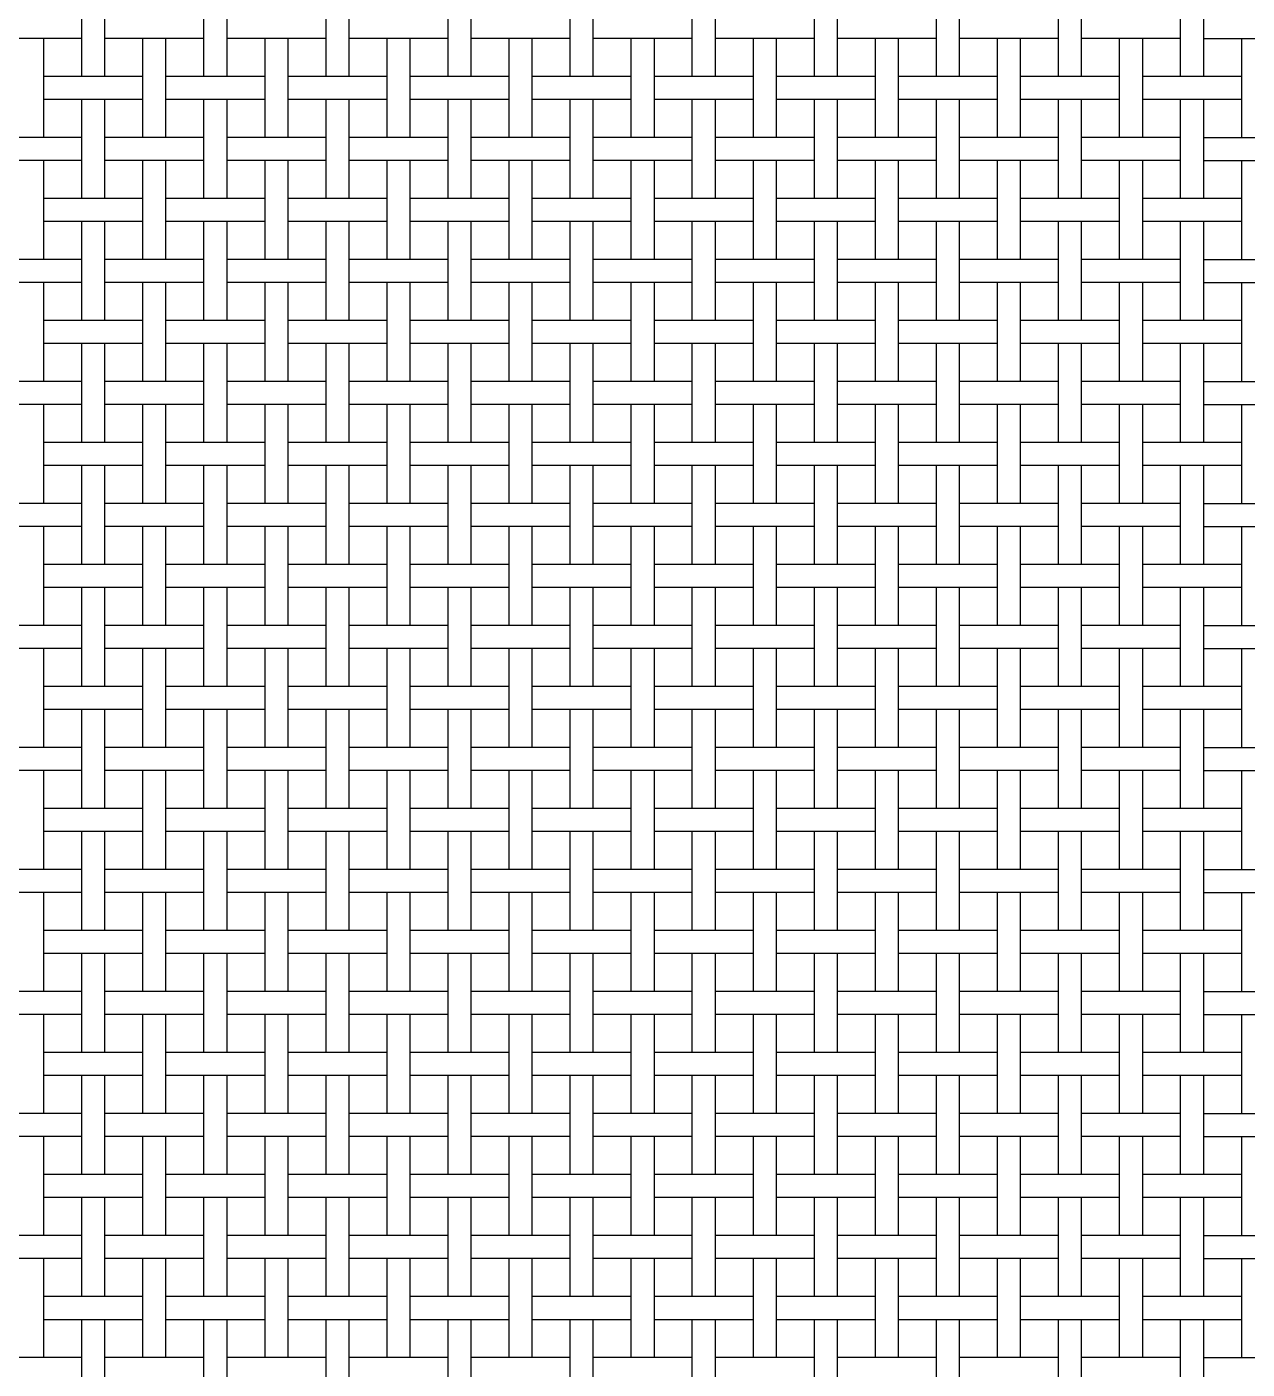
# Model space of a CAD drawing. Extents: x 0.5 to 85.8, y 0 to 73.
# Drawn here: x 27.55 to 33.89, y 37.45 to 44.44 of the extents above; entities that cross this region are included whole.
import ezdxf

# ---------------------------------------------------------------- set-up
doc = ezdxf.new("R2010")
doc.units = 0
doc.layers.get('0').update_dxf_attribs({"linetype": 'CONTINUOUS'})

msp = doc.modelspace()

# ---------------------------------------------------------------- linework, layer by layer
at = {"color": 7, "linetype": 'CONTINUOUS'}
for p, q in [((27.8322, 44.6953), (27.8322, 44.1803)), ((27.9522, 44.6953), (27.9522, 44.1803)), ((28.4672, 44.6953), (28.4672, 44.1803)), ((28.5872, 44.6953), (28.5872, 44.1803)), ((29.1022, 44.6953), (29.1022, 44.1803)), ((29.2222, 44.6953), (29.2222, 44.1803)), ((29.7372, 44.6953), (29.7372, 44.1803)), ((29.8572, 44.6953), (29.8572, 44.1803)), ((30.3722, 44.6953), (30.3722, 44.1803)), ((30.4922, 44.6953), (30.4922, 44.1803)), ((31.0072, 44.6953), (31.0072, 44.1803)), ((31.1272, 44.6953), (31.1272, 44.1803)), ((31.6422, 44.6953), (31.6422, 44.1803)), ((31.7622, 44.6953), (31.7622, 44.1803)), ((32.2772, 44.6953), (32.2772, 44.1803)), ((32.3972, 44.6953), (32.3972, 44.1803)), ((32.9122, 44.6953), (32.9122, 44.1803)), ((33.0322, 44.6953), (33.0322, 44.1803)), ((33.5472, 44.6953), (33.5472, 44.1803)), ((33.6672, 44.6953), (33.6672, 44.1803)), ((27.8322, 44.3778), (27.3172, 44.3778)), ((27.6347, 44.3778), (27.6347, 43.8628)), ((28.4672, 44.3778), (27.9522, 44.3778)), ((28.1497, 44.3778), (28.1497, 43.8628)), ((28.2697, 44.3778), (28.2697, 43.8628)), ((29.1022, 44.3778), (28.5872, 44.3778)), ((28.7847, 44.3778), (28.7847, 43.8628)), ((28.9047, 44.3778), (28.9047, 43.8628)), ((29.7372, 44.3778), (29.2222, 44.3778)), ((29.4197, 44.3778), (29.4197, 43.8628)), ((29.5397, 44.3778), (29.5397, 43.8628)), ((30.3722, 44.3778), (29.8572, 44.3778)), ((30.0547, 44.3778), (30.0547, 43.8628)), ((30.1747, 44.3778), (30.1747, 43.8628)), ((31.0072, 44.3778), (30.4922, 44.3778)), ((30.6897, 44.3778), (30.6897, 43.8628)), ((30.8097, 44.3778), (30.8097, 43.8628)), ((31.6422, 44.3778), (31.1272, 44.3778)), ((31.3247, 44.3778), (31.3247, 43.8628)), ((31.4447, 44.3778), (31.4447, 43.8628)), ((32.2772, 44.3778), (31.7622, 44.3778)), ((31.9597, 44.3778), (31.9597, 43.8628)), ((32.0797, 44.3778), (32.0797, 43.8628)), ((32.9122, 44.3778), (32.3972, 44.3778)), ((32.5947, 44.3778), (32.5947, 43.8628)), ((32.7147, 44.3778), (32.7147, 43.8628)), ((33.5472, 44.3778), (33.0322, 44.3778)), ((33.2297, 44.3778), (33.2297, 43.8628)), ((33.3497, 44.3778), (33.3497, 43.8628)), ((33.6672, 44.3778), (34.1822, 44.3778)), ((33.8647, 44.3778), (33.8647, 43.8628)), ((28.1497, 44.1803), (27.6347, 44.1803)), ((28.7847, 44.1803), (28.2697, 44.1803)), ((29.4197, 44.1803), (28.9047, 44.1803)), ((30.0547, 44.1803), (29.5397, 44.1803)), ((30.6897, 44.1803), (30.1747, 44.1803)), ((31.3247, 44.1803), (30.8097, 44.1803)), ((31.9597, 44.1803), (31.4447, 44.1803)), ((32.5947, 44.1803), (32.0797, 44.1803)), ((33.2297, 44.1803), (32.7147, 44.1803)), ((33.8647, 44.1803), (33.3497, 44.1803)), ((28.1497, 44.0603), (27.6347, 44.0603)), ((27.8322, 44.0603), (27.8322, 43.5453)), ((27.9522, 44.0603), (27.9522, 43.5453)), ((28.7847, 44.0603), (28.2697, 44.0603)), ((28.4672, 44.0603), (28.4672, 43.5453)), ((28.5872, 44.0603), (28.5872, 43.5453)), ((29.4197, 44.0603), (28.9047, 44.0603)), ((29.1022, 44.0603), (29.1022, 43.5453)), ((29.2222, 44.0603), (29.2222, 43.5453)), ((30.0547, 44.0603), (29.5397, 44.0603)), ((29.7372, 44.0603), (29.7372, 43.5453)), ((29.8572, 44.0603), (29.8572, 43.5453)), ((30.6897, 44.0603), (30.1747, 44.0603)), ((30.3722, 44.0603), (30.3722, 43.5453)), ((30.4922, 44.0603), (30.4922, 43.5453)), ((31.3247, 44.0603), (30.8097, 44.0603)), ((31.0072, 44.0603), (31.0072, 43.5453)), ((31.1272, 44.0603), (31.1272, 43.5453)), ((31.9597, 44.0603), (31.4447, 44.0603)), ((31.6422, 44.0603), (31.6422, 43.5453)), ((31.7622, 44.0603), (31.7622, 43.5453)), ((32.5947, 44.0603), (32.0797, 44.0603)), ((32.2772, 44.0603), (32.2772, 43.5453)), ((32.3972, 44.0603), (32.3972, 43.5453)), ((33.2297, 44.0603), (32.7147, 44.0603)), ((32.9122, 44.0603), (32.9122, 43.5453)), ((33.0322, 44.0603), (33.0322, 43.5453)), ((33.8647, 44.0603), (33.3497, 44.0603)), ((33.5472, 44.0603), (33.5472, 43.5453)), ((33.6672, 44.0603), (33.6672, 43.5453)), ((27.8322, 43.8628), (27.3172, 43.8628)), ((28.4672, 43.8628), (27.9522, 43.8628)), ((29.1022, 43.8628), (28.5872, 43.8628)), ((29.7372, 43.8628), (29.2222, 43.8628)), ((30.3722, 43.8628), (29.8572, 43.8628)), ((31.0072, 43.8628), (30.4922, 43.8628)), ((31.6422, 43.8628), (31.1272, 43.8628)), ((32.2772, 43.8628), (31.7622, 43.8628)), ((32.9122, 43.8628), (32.3972, 43.8628)), ((33.5472, 43.8628), (33.0322, 43.8628)), ((33.6672, 43.8628), (34.1822, 43.8628)), ((27.8322, 43.7428), (27.3172, 43.7428)), ((27.6347, 43.7428), (27.6347, 43.2278)), ((28.4672, 43.7428), (27.9522, 43.7428)), ((28.1497, 43.7428), (28.1497, 43.2278)), ((28.2697, 43.7428), (28.2697, 43.2278)), ((29.1022, 43.7428), (28.5872, 43.7428)), ((28.7847, 43.7428), (28.7847, 43.2278)), ((28.9047, 43.7428), (28.9047, 43.2278)), ((29.7372, 43.7428), (29.2222, 43.7428)), ((29.4197, 43.7428), (29.4197, 43.2278)), ((29.5397, 43.7428), (29.5397, 43.2278)), ((30.3722, 43.7428), (29.8572, 43.7428)), ((30.0547, 43.7428), (30.0547, 43.2278)), ((30.1747, 43.7428), (30.1747, 43.2278)), ((31.0072, 43.7428), (30.4922, 43.7428)), ((30.6897, 43.7428), (30.6897, 43.2278)), ((30.8097, 43.7428), (30.8097, 43.2278)), ((31.6422, 43.7428), (31.1272, 43.7428)), ((31.3247, 43.7428), (31.3247, 43.2278)), ((31.4447, 43.7428), (31.4447, 43.2278)), ((32.2772, 43.7428), (31.7622, 43.7428)), ((31.9597, 43.7428), (31.9597, 43.2278)), ((32.0797, 43.7428), (32.0797, 43.2278)), ((32.9122, 43.7428), (32.3972, 43.7428)), ((32.5947, 43.7428), (32.5947, 43.2278)), ((32.7147, 43.7428), (32.7147, 43.2278)), ((33.5472, 43.7428), (33.0322, 43.7428)), ((33.2297, 43.7428), (33.2297, 43.2278)), ((33.3497, 43.7428), (33.3497, 43.2278)), ((33.6672, 43.7428), (34.1822, 43.7428)), ((33.8647, 43.7428), (33.8647, 43.2278)), ((28.1497, 43.5453), (27.6347, 43.5453)), ((28.7847, 43.5453), (28.2697, 43.5453)), ((29.4197, 43.5453), (28.9047, 43.5453)), ((30.0547, 43.5453), (29.5397, 43.5453)), ((30.6897, 43.5453), (30.1747, 43.5453)), ((31.3247, 43.5453), (30.8097, 43.5453)), ((31.9597, 43.5453), (31.4447, 43.5453)), ((32.5947, 43.5453), (32.0797, 43.5453)), ((33.2297, 43.5453), (32.7147, 43.5453)), ((33.8647, 43.5453), (33.3497, 43.5453)), ((28.1497, 43.4253), (27.6347, 43.4253)), ((27.8322, 43.4253), (27.8322, 42.9103)), ((27.9522, 43.4253), (27.9522, 42.9103)), ((28.7847, 43.4253), (28.2697, 43.4253)), ((28.4672, 43.4253), (28.4672, 42.9103)), ((28.5872, 43.4253), (28.5872, 42.9103)), ((29.4197, 43.4253), (28.9047, 43.4253)), ((29.1022, 43.4253), (29.1022, 42.9103)), ((29.2222, 43.4253), (29.2222, 42.9103)), ((30.0547, 43.4253), (29.5397, 43.4253)), ((29.7372, 43.4253), (29.7372, 42.9103)), ((29.8572, 43.4253), (29.8572, 42.9103)), ((30.6897, 43.4253), (30.1747, 43.4253)), ((30.3722, 43.4253), (30.3722, 42.9103)), ((30.4922, 43.4253), (30.4922, 42.9103)), ((31.3247, 43.4253), (30.8097, 43.4253)), ((31.0072, 43.4253), (31.0072, 42.9103)), ((31.1272, 43.4253), (31.1272, 42.9103)), ((31.9597, 43.4253), (31.4447, 43.4253)), ((31.6422, 43.4253), (31.6422, 42.9103)), ((31.7622, 43.4253), (31.7622, 42.9103)), ((32.5947, 43.4253), (32.0797, 43.4253)), ((32.2772, 43.4253), (32.2772, 42.9103)), ((32.3972, 43.4253), (32.3972, 42.9103)), ((33.2297, 43.4253), (32.7147, 43.4253)), ((32.9122, 43.4253), (32.9122, 42.9103)), ((33.0322, 43.4253), (33.0322, 42.9103)), ((33.8647, 43.4253), (33.3497, 43.4253)), ((33.5472, 43.4253), (33.5472, 42.9103)), ((33.6672, 43.4253), (33.6672, 42.9103)), ((27.8322, 43.2278), (27.3172, 43.2278)), ((28.4672, 43.2278), (27.9522, 43.2278)), ((29.1022, 43.2278), (28.5872, 43.2278)), ((29.7372, 43.2278), (29.2222, 43.2278)), ((30.3722, 43.2278), (29.8572, 43.2278)), ((31.0072, 43.2278), (30.4922, 43.2278)), ((31.6422, 43.2278), (31.1272, 43.2278)), ((32.2772, 43.2278), (31.7622, 43.2278)), ((32.9122, 43.2278), (32.3972, 43.2278)), ((33.5472, 43.2278), (33.0322, 43.2278)), ((33.6672, 43.2278), (34.1822, 43.2278)), ((27.8322, 43.1078), (27.3172, 43.1078)), ((27.6347, 43.1078), (27.6347, 42.5928)), ((28.4672, 43.1078), (27.9522, 43.1078)), ((28.1497, 43.1078), (28.1497, 42.5928)), ((28.2697, 43.1078), (28.2697, 42.5928)), ((29.1022, 43.1078), (28.5872, 43.1078)), ((28.7847, 43.1078), (28.7847, 42.5928)), ((28.9047, 43.1078), (28.9047, 42.5928)), ((29.7372, 43.1078), (29.2222, 43.1078)), ((29.4197, 43.1078), (29.4197, 42.5928)), ((29.5397, 43.1078), (29.5397, 42.5928)), ((30.3722, 43.1078), (29.8572, 43.1078)), ((30.0547, 43.1078), (30.0547, 42.5928)), ((30.1747, 43.1078), (30.1747, 42.5928)), ((31.0072, 43.1078), (30.4922, 43.1078)), ((30.6897, 43.1078), (30.6897, 42.5928)), ((30.8097, 43.1078), (30.8097, 42.5928)), ((31.6422, 43.1078), (31.1272, 43.1078)), ((31.3247, 43.1078), (31.3247, 42.5928)), ((31.4447, 43.1078), (31.4447, 42.5928)), ((32.2772, 43.1078), (31.7622, 43.1078)), ((31.9597, 43.1078), (31.9597, 42.5928)), ((32.0797, 43.1078), (32.0797, 42.5928)), ((32.9122, 43.1078), (32.3972, 43.1078)), ((32.5947, 43.1078), (32.5947, 42.5928)), ((32.7147, 43.1078), (32.7147, 42.5928)), ((33.5472, 43.1078), (33.0322, 43.1078)), ((33.2297, 43.1078), (33.2297, 42.5928)), ((33.3497, 43.1078), (33.3497, 42.5928)), ((33.6672, 43.1078), (34.1822, 43.1078)), ((33.8647, 43.1078), (33.8647, 42.5928)), ((28.1497, 42.9103), (27.6347, 42.9103)), ((28.7847, 42.9103), (28.2697, 42.9103)), ((29.4197, 42.9103), (28.9047, 42.9103)), ((30.0547, 42.9103), (29.5397, 42.9103)), ((30.6897, 42.9103), (30.1747, 42.9103)), ((31.3247, 42.9103), (30.8097, 42.9103)), ((31.9597, 42.9103), (31.4447, 42.9103)), ((32.5947, 42.9103), (32.0797, 42.9103)), ((33.2297, 42.9103), (32.7147, 42.9103)), ((33.8647, 42.9103), (33.3497, 42.9103)), ((28.1497, 42.7903), (27.6347, 42.7903)), ((27.8322, 42.7903), (27.8322, 42.2753)), ((27.9522, 42.7903), (27.9522, 42.2753)), ((28.7847, 42.7903), (28.2697, 42.7903)), ((28.4672, 42.7903), (28.4672, 42.2753)), ((28.5872, 42.7903), (28.5872, 42.2753)), ((29.4197, 42.7903), (28.9047, 42.7903)), ((29.1022, 42.7903), (29.1022, 42.2753)), ((29.2222, 42.7903), (29.2222, 42.2753)), ((30.0547, 42.7903), (29.5397, 42.7903)), ((29.7372, 42.7903), (29.7372, 42.2753)), ((29.8572, 42.7903), (29.8572, 42.2753)), ((30.6897, 42.7903), (30.1747, 42.7903)), ((30.3722, 42.7903), (30.3722, 42.2753)), ((30.4922, 42.7903), (30.4922, 42.2753)), ((31.3247, 42.7903), (30.8097, 42.7903)), ((31.0072, 42.7903), (31.0072, 42.2753)), ((31.1272, 42.7903), (31.1272, 42.2753)), ((31.9597, 42.7903), (31.4447, 42.7903)), ((31.6422, 42.7903), (31.6422, 42.2753)), ((31.7622, 42.7903), (31.7622, 42.2753)), ((32.5947, 42.7903), (32.0797, 42.7903)), ((32.2772, 42.7903), (32.2772, 42.2753)), ((32.3972, 42.7903), (32.3972, 42.2753)), ((33.2297, 42.7903), (32.7147, 42.7903)), ((32.9122, 42.7903), (32.9122, 42.2753)), ((33.0322, 42.7903), (33.0322, 42.2753)), ((33.8647, 42.7903), (33.3497, 42.7903)), ((33.5472, 42.7903), (33.5472, 42.2753)), ((33.6672, 42.7903), (33.6672, 42.2753)), ((27.8322, 42.5928), (27.3172, 42.5928)), ((28.4672, 42.5928), (27.9522, 42.5928)), ((29.1022, 42.5928), (28.5872, 42.5928)), ((29.7372, 42.5928), (29.2222, 42.5928)), ((30.3722, 42.5928), (29.8572, 42.5928)), ((31.0072, 42.5928), (30.4922, 42.5928)), ((31.6422, 42.5928), (31.1272, 42.5928)), ((32.2772, 42.5928), (31.7622, 42.5928)), ((32.9122, 42.5928), (32.3972, 42.5928)), ((33.5472, 42.5928), (33.0322, 42.5928)), ((33.6672, 42.5928), (34.1822, 42.5928)), ((27.8322, 42.4728), (27.3172, 42.4728)), ((27.6347, 42.4728), (27.6347, 41.9578)), ((28.4672, 42.4728), (27.9522, 42.4728)), ((28.1497, 42.4728), (28.1497, 41.9578)), ((28.2697, 42.4728), (28.2697, 41.9578)), ((29.1022, 42.4728), (28.5872, 42.4728)), ((28.7847, 42.4728), (28.7847, 41.9578)), ((28.9047, 42.4728), (28.9047, 41.9578)), ((29.7372, 42.4728), (29.2222, 42.4728)), ((29.4197, 42.4728), (29.4197, 41.9578)), ((29.5397, 42.4728), (29.5397, 41.9578)), ((30.3722, 42.4728), (29.8572, 42.4728)), ((30.0547, 42.4728), (30.0547, 41.9578)), ((30.1747, 42.4728), (30.1747, 41.9578)), ((31.0072, 42.4728), (30.4922, 42.4728)), ((30.6897, 42.4728), (30.6897, 41.9578)), ((30.8097, 42.4728), (30.8097, 41.9578)), ((31.6422, 42.4728), (31.1272, 42.4728)), ((31.3247, 42.4728), (31.3247, 41.9578)), ((31.4447, 42.4728), (31.4447, 41.9578)), ((32.2772, 42.4728), (31.7622, 42.4728)), ((31.9597, 42.4728), (31.9597, 41.9578)), ((32.0797, 42.4728), (32.0797, 41.9578)), ((32.9122, 42.4728), (32.3972, 42.4728)), ((32.5947, 42.4728), (32.5947, 41.9578)), ((32.7147, 42.4728), (32.7147, 41.9578)), ((33.5472, 42.4728), (33.0322, 42.4728)), ((33.2297, 42.4728), (33.2297, 41.9578)), ((33.3497, 42.4728), (33.3497, 41.9578)), ((33.6672, 42.4728), (34.1822, 42.4728)), ((33.8647, 42.4728), (33.8647, 41.9578)), ((28.1497, 42.2753), (27.6347, 42.2753)), ((28.7847, 42.2753), (28.2697, 42.2753)), ((29.4197, 42.2753), (28.9047, 42.2753)), ((30.0547, 42.2753), (29.5397, 42.2753)), ((30.6897, 42.2753), (30.1747, 42.2753)), ((31.3247, 42.2753), (30.8097, 42.2753)), ((31.9597, 42.2753), (31.4447, 42.2753)), ((32.5947, 42.2753), (32.0797, 42.2753)), ((33.2297, 42.2753), (32.7147, 42.2753)), ((33.8647, 42.2753), (33.3497, 42.2753)), ((28.1497, 42.1553), (27.6347, 42.1553)), ((27.8322, 42.1553), (27.8322, 41.6403)), ((27.9522, 42.1553), (27.9522, 41.6403)), ((28.7847, 42.1553), (28.2697, 42.1553)), ((28.4672, 42.1553), (28.4672, 41.6403)), ((28.5872, 42.1553), (28.5872, 41.6403)), ((29.4197, 42.1553), (28.9047, 42.1553)), ((29.1022, 42.1553), (29.1022, 41.6403)), ((29.2222, 42.1553), (29.2222, 41.6403)), ((30.0547, 42.1553), (29.5397, 42.1553)), ((29.7372, 42.1553), (29.7372, 41.6403)), ((29.8572, 42.1553), (29.8572, 41.6403)), ((30.6897, 42.1553), (30.1747, 42.1553)), ((30.3722, 42.1553), (30.3722, 41.6403)), ((30.4922, 42.1553), (30.4922, 41.6403)), ((31.3247, 42.1553), (30.8097, 42.1553)), ((31.0072, 42.1553), (31.0072, 41.6403)), ((31.1272, 42.1553), (31.1272, 41.6403)), ((31.9597, 42.1553), (31.4447, 42.1553)), ((31.6422, 42.1553), (31.6422, 41.6403)), ((31.7622, 42.1553), (31.7622, 41.6403)), ((32.5947, 42.1553), (32.0797, 42.1553)), ((32.2772, 42.1553), (32.2772, 41.6403)), ((32.3972, 42.1553), (32.3972, 41.6403)), ((33.2297, 42.1553), (32.7147, 42.1553)), ((32.9122, 42.1553), (32.9122, 41.6403)), ((33.0322, 42.1553), (33.0322, 41.6403)), ((33.8647, 42.1553), (33.3497, 42.1553)), ((33.5472, 42.1553), (33.5472, 41.6403)), ((33.6672, 42.1553), (33.6672, 41.6403)), ((27.8322, 41.9578), (27.3172, 41.9578)), ((28.4672, 41.9578), (27.9522, 41.9578)), ((29.1022, 41.9578), (28.5872, 41.9578)), ((29.7372, 41.9578), (29.2222, 41.9578)), ((30.3722, 41.9578), (29.8572, 41.9578)), ((31.0072, 41.9578), (30.4922, 41.9578)), ((31.6422, 41.9578), (31.1272, 41.9578)), ((32.2772, 41.9578), (31.7622, 41.9578)), ((32.9122, 41.9578), (32.3972, 41.9578)), ((33.5472, 41.9578), (33.0322, 41.9578)), ((33.6672, 41.9578), (34.1822, 41.9578)), ((27.8322, 41.8378), (27.3172, 41.8378)), ((27.6347, 41.8378), (27.6347, 41.3228)), ((28.4672, 41.8378), (27.9522, 41.8378)), ((28.1497, 41.8378), (28.1497, 41.3228)), ((28.2697, 41.8378), (28.2697, 41.3228)), ((29.1022, 41.8378), (28.5872, 41.8378)), ((28.7847, 41.8378), (28.7847, 41.3228)), ((28.9047, 41.8378), (28.9047, 41.3228)), ((29.7372, 41.8378), (29.2222, 41.8378)), ((29.4197, 41.8378), (29.4197, 41.3228)), ((29.5397, 41.8378), (29.5397, 41.3228)), ((30.3722, 41.8378), (29.8572, 41.8378)), ((30.0547, 41.8378), (30.0547, 41.3228)), ((30.1747, 41.8378), (30.1747, 41.3228)), ((31.0072, 41.8378), (30.4922, 41.8378)), ((30.6897, 41.8378), (30.6897, 41.3228)), ((30.8097, 41.8378), (30.8097, 41.3228)), ((31.6422, 41.8378), (31.1272, 41.8378)), ((31.3247, 41.8378), (31.3247, 41.3228)), ((31.4447, 41.8378), (31.4447, 41.3228)), ((32.2772, 41.8378), (31.7622, 41.8378)), ((31.9597, 41.8378), (31.9597, 41.3228)), ((32.0797, 41.8378), (32.0797, 41.3228)), ((32.9122, 41.8378), (32.3972, 41.8378)), ((32.5947, 41.8378), (32.5947, 41.3228)), ((32.7147, 41.8378), (32.7147, 41.3228)), ((33.5472, 41.8378), (33.0322, 41.8378)), ((33.2297, 41.8378), (33.2297, 41.3228)), ((33.3497, 41.8378), (33.3497, 41.3228)), ((33.6672, 41.8378), (34.1822, 41.8378)), ((33.8647, 41.8378), (33.8647, 41.3228)), ((28.1497, 41.6403), (27.6347, 41.6403)), ((28.7847, 41.6403), (28.2697, 41.6403)), ((29.4197, 41.6403), (28.9047, 41.6403)), ((30.0547, 41.6403), (29.5397, 41.6403)), ((30.6897, 41.6403), (30.1747, 41.6403)), ((31.3247, 41.6403), (30.8097, 41.6403)), ((31.9597, 41.6403), (31.4447, 41.6403)), ((32.5947, 41.6403), (32.0797, 41.6403)), ((33.2297, 41.6403), (32.7147, 41.6403)), ((33.8647, 41.6403), (33.3497, 41.6403)), ((28.1497, 41.5203), (27.6347, 41.5203)), ((27.8322, 41.5203), (27.8322, 41.0053)), ((27.9522, 41.5203), (27.9522, 41.0053)), ((28.7847, 41.5203), (28.2697, 41.5203)), ((28.4672, 41.5203), (28.4672, 41.0053)), ((28.5872, 41.5203), (28.5872, 41.0053)), ((29.4197, 41.5203), (28.9047, 41.5203)), ((29.1022, 41.5203), (29.1022, 41.0053)), ((29.2222, 41.5203), (29.2222, 41.0053)), ((30.0547, 41.5203), (29.5397, 41.5203)), ((29.7372, 41.5203), (29.7372, 41.0053)), ((29.8572, 41.5203), (29.8572, 41.0053)), ((30.6897, 41.5203), (30.1747, 41.5203)), ((30.3722, 41.5203), (30.3722, 41.0053)), ((30.4922, 41.5203), (30.4922, 41.0053)), ((31.3247, 41.5203), (30.8097, 41.5203)), ((31.0072, 41.5203), (31.0072, 41.0053)), ((31.1272, 41.5203), (31.1272, 41.0053)), ((31.9597, 41.5203), (31.4447, 41.5203)), ((31.6422, 41.5203), (31.6422, 41.0053)), ((31.7622, 41.5203), (31.7622, 41.0053)), ((32.5947, 41.5203), (32.0797, 41.5203)), ((32.2772, 41.5203), (32.2772, 41.0053)), ((32.3972, 41.5203), (32.3972, 41.0053)), ((33.2297, 41.5203), (32.7147, 41.5203)), ((32.9122, 41.5203), (32.9122, 41.0053)), ((33.0322, 41.5203), (33.0322, 41.0053)), ((33.8647, 41.5203), (33.3497, 41.5203)), ((33.5472, 41.5203), (33.5472, 41.0053)), ((33.6672, 41.5203), (33.6672, 41.0053)), ((27.8322, 41.3228), (27.3172, 41.3228)), ((28.4672, 41.3228), (27.9522, 41.3228)), ((29.1022, 41.3228), (28.5872, 41.3228)), ((29.7372, 41.3228), (29.2222, 41.3228)), ((30.3722, 41.3228), (29.8572, 41.3228)), ((31.0072, 41.3228), (30.4922, 41.3228)), ((31.6422, 41.3228), (31.1272, 41.3228)), ((32.2772, 41.3228), (31.7622, 41.3228)), ((32.9122, 41.3228), (32.3972, 41.3228)), ((33.5472, 41.3228), (33.0322, 41.3228)), ((33.6672, 41.3228), (34.1822, 41.3228)), ((27.8322, 41.2028), (27.3172, 41.2028)), ((27.6347, 41.2028), (27.6347, 40.6878)), ((28.4672, 41.2028), (27.9522, 41.2028)), ((28.1497, 41.2028), (28.1497, 40.6878)), ((28.2697, 41.2028), (28.2697, 40.6878)), ((29.1022, 41.2028), (28.5872, 41.2028)), ((28.7847, 41.2028), (28.7847, 40.6878)), ((28.9047, 41.2028), (28.9047, 40.6878)), ((29.7372, 41.2028), (29.2222, 41.2028)), ((29.4197, 41.2028), (29.4197, 40.6878)), ((29.5397, 41.2028), (29.5397, 40.6878)), ((30.3722, 41.2028), (29.8572, 41.2028)), ((30.0547, 41.2028), (30.0547, 40.6878)), ((30.1747, 41.2028), (30.1747, 40.6878)), ((31.0072, 41.2028), (30.4922, 41.2028)), ((30.6897, 41.2028), (30.6897, 40.6878)), ((30.8097, 41.2028), (30.8097, 40.6878)), ((31.6422, 41.2028), (31.1272, 41.2028)), ((31.3247, 41.2028), (31.3247, 40.6878)), ((31.4447, 41.2028), (31.4447, 40.6878)), ((32.2772, 41.2028), (31.7622, 41.2028)), ((31.9597, 41.2028), (31.9597, 40.6878)), ((32.0797, 41.2028), (32.0797, 40.6878)), ((32.9122, 41.2028), (32.3972, 41.2028)), ((32.5947, 41.2028), (32.5947, 40.6878)), ((32.7147, 41.2028), (32.7147, 40.6878)), ((33.5472, 41.2028), (33.0322, 41.2028)), ((33.2297, 41.2028), (33.2297, 40.6878)), ((33.3497, 41.2028), (33.3497, 40.6878)), ((33.6672, 41.2028), (34.1822, 41.2028)), ((33.8647, 41.2028), (33.8647, 40.6878)), ((28.1497, 41.0053), (27.6347, 41.0053)), ((28.7847, 41.0053), (28.2697, 41.0053)), ((29.4197, 41.0053), (28.9047, 41.0053)), ((30.0547, 41.0053), (29.5397, 41.0053)), ((30.6897, 41.0053), (30.1747, 41.0053)), ((31.3247, 41.0053), (30.8097, 41.0053)), ((31.9597, 41.0053), (31.4447, 41.0053)), ((32.5947, 41.0053), (32.0797, 41.0053)), ((33.2297, 41.0053), (32.7147, 41.0053)), ((33.8647, 41.0053), (33.3497, 41.0053)), ((28.1497, 40.8853), (27.6347, 40.8853)), ((27.8322, 40.8853), (27.8322, 40.3703)), ((27.9522, 40.8853), (27.9522, 40.3703)), ((28.7847, 40.8853), (28.2697, 40.8853)), ((28.4672, 40.8853), (28.4672, 40.3703)), ((28.5872, 40.8853), (28.5872, 40.3703)), ((29.4197, 40.8853), (28.9047, 40.8853)), ((29.1022, 40.8853), (29.1022, 40.3703)), ((29.2222, 40.8853), (29.2222, 40.3703)), ((30.0547, 40.8853), (29.5397, 40.8853)), ((29.7372, 40.8853), (29.7372, 40.3703)), ((29.8572, 40.8853), (29.8572, 40.3703)), ((30.6897, 40.8853), (30.1747, 40.8853)), ((30.3722, 40.8853), (30.3722, 40.3703)), ((30.4922, 40.8853), (30.4922, 40.3703)), ((31.3247, 40.8853), (30.8097, 40.8853)), ((31.0072, 40.8853), (31.0072, 40.3703)), ((31.1272, 40.8853), (31.1272, 40.3703)), ((31.9597, 40.8853), (31.4447, 40.8853)), ((31.6422, 40.8853), (31.6422, 40.3703)), ((31.7622, 40.8853), (31.7622, 40.3703)), ((32.5947, 40.8853), (32.0797, 40.8853)), ((32.2772, 40.8853), (32.2772, 40.3703)), ((32.3972, 40.8853), (32.3972, 40.3703)), ((33.2297, 40.8853), (32.7147, 40.8853)), ((32.9122, 40.8853), (32.9122, 40.3703)), ((33.0322, 40.8853), (33.0322, 40.3703)), ((33.8647, 40.8853), (33.3497, 40.8853)), ((33.5472, 40.8853), (33.5472, 40.3703)), ((33.6672, 40.8853), (33.6672, 40.3703)), ((27.8322, 40.6878), (27.3172, 40.6878)), ((28.4672, 40.6878), (27.9522, 40.6878)), ((29.1022, 40.6878), (28.5872, 40.6878)), ((29.7372, 40.6878), (29.2222, 40.6878)), ((30.3722, 40.6878), (29.8572, 40.6878)), ((31.0072, 40.6878), (30.4922, 40.6878)), ((31.6422, 40.6878), (31.1272, 40.6878)), ((32.2772, 40.6878), (31.7622, 40.6878)), ((32.9122, 40.6878), (32.3972, 40.6878)), ((33.5472, 40.6878), (33.0322, 40.6878)), ((33.6672, 40.6878), (34.1822, 40.6878)), ((27.8322, 40.5678), (27.3172, 40.5678)), ((27.6347, 40.5678), (27.6347, 40.0528)), ((28.4672, 40.5678), (27.9522, 40.5678)), ((28.1497, 40.5678), (28.1497, 40.0528)), ((28.2697, 40.5678), (28.2697, 40.0528)), ((29.1022, 40.5678), (28.5872, 40.5678)), ((28.7847, 40.5678), (28.7847, 40.0528)), ((28.9047, 40.5678), (28.9047, 40.0528)), ((29.7372, 40.5678), (29.2222, 40.5678)), ((29.4197, 40.5678), (29.4197, 40.0528)), ((29.5397, 40.5678), (29.5397, 40.0528)), ((30.3722, 40.5678), (29.8572, 40.5678)), ((30.0547, 40.5678), (30.0547, 40.0528)), ((30.1747, 40.5678), (30.1747, 40.0528)), ((31.0072, 40.5678), (30.4922, 40.5678)), ((30.6897, 40.5678), (30.6897, 40.0528)), ((30.8097, 40.5678), (30.8097, 40.0528)), ((31.6422, 40.5678), (31.1272, 40.5678)), ((31.3247, 40.5678), (31.3247, 40.0528)), ((31.4447, 40.5678), (31.4447, 40.0528)), ((32.2772, 40.5678), (31.7622, 40.5678)), ((31.9597, 40.5678), (31.9597, 40.0528)), ((32.0797, 40.5678), (32.0797, 40.0528)), ((32.9122, 40.5678), (32.3972, 40.5678)), ((32.5947, 40.5678), (32.5947, 40.0528)), ((32.7147, 40.5678), (32.7147, 40.0528)), ((33.5472, 40.5678), (33.0322, 40.5678)), ((33.2297, 40.5678), (33.2297, 40.0528)), ((33.3497, 40.5678), (33.3497, 40.0528)), ((33.6672, 40.5678), (34.1822, 40.5678)), ((33.8647, 40.5678), (33.8647, 40.0528)), ((28.1497, 40.3703), (27.6347, 40.3703)), ((28.7847, 40.3703), (28.2697, 40.3703)), ((29.4197, 40.3703), (28.9047, 40.3703)), ((30.0547, 40.3703), (29.5397, 40.3703)), ((30.6897, 40.3703), (30.1747, 40.3703)), ((31.3247, 40.3703), (30.8097, 40.3703)), ((31.9597, 40.3703), (31.4447, 40.3703)), ((32.5947, 40.3703), (32.0797, 40.3703)), ((33.2297, 40.3703), (32.7147, 40.3703)), ((33.8647, 40.3703), (33.3497, 40.3703)), ((28.1497, 40.2503), (27.6347, 40.2503)), ((27.8322, 40.2503), (27.8322, 39.7353)), ((27.9522, 40.2503), (27.9522, 39.7353)), ((28.7847, 40.2503), (28.2697, 40.2503)), ((28.4672, 40.2503), (28.4672, 39.7353)), ((28.5872, 40.2503), (28.5872, 39.7353)), ((29.4197, 40.2503), (28.9047, 40.2503)), ((29.1022, 40.2503), (29.1022, 39.7353)), ((29.2222, 40.2503), (29.2222, 39.7353)), ((30.0547, 40.2503), (29.5397, 40.2503)), ((29.7372, 40.2503), (29.7372, 39.7353)), ((29.8572, 40.2503), (29.8572, 39.7353)), ((30.6897, 40.2503), (30.1747, 40.2503)), ((30.3722, 40.2503), (30.3722, 39.7353)), ((30.4922, 40.2503), (30.4922, 39.7353)), ((31.3247, 40.2503), (30.8097, 40.2503)), ((31.0072, 40.2503), (31.0072, 39.7353)), ((31.1272, 40.2503), (31.1272, 39.7353)), ((31.9597, 40.2503), (31.4447, 40.2503)), ((31.6422, 40.2503), (31.6422, 39.7353)), ((31.7622, 40.2503), (31.7622, 39.7353)), ((32.5947, 40.2503), (32.0797, 40.2503)), ((32.2772, 40.2503), (32.2772, 39.7353)), ((32.3972, 40.2503), (32.3972, 39.7353)), ((33.2297, 40.2503), (32.7147, 40.2503)), ((32.9122, 40.2503), (32.9122, 39.7353)), ((33.0322, 40.2503), (33.0322, 39.7353)), ((33.8647, 40.2503), (33.3497, 40.2503)), ((33.5472, 40.2503), (33.5472, 39.7353)), ((33.6672, 40.2503), (33.6672, 39.7353)), ((27.8322, 40.0528), (27.3172, 40.0528)), ((28.4672, 40.0528), (27.9522, 40.0528)), ((29.1022, 40.0528), (28.5872, 40.0528)), ((29.7372, 40.0528), (29.2222, 40.0528)), ((30.3722, 40.0528), (29.8572, 40.0528)), ((31.0072, 40.0528), (30.4922, 40.0528)), ((31.6422, 40.0528), (31.1272, 40.0528)), ((32.2772, 40.0528), (31.7622, 40.0528)), ((32.9122, 40.0528), (32.3972, 40.0528)), ((33.5472, 40.0528), (33.0322, 40.0528)), ((33.6672, 40.0528), (34.1822, 40.0528)), ((27.8322, 39.9328), (27.3172, 39.9328)), ((27.6347, 39.9328), (27.6347, 39.4178)), ((28.4672, 39.9328), (27.9522, 39.9328)), ((28.1497, 39.9328), (28.1497, 39.4178)), ((28.2697, 39.9328), (28.2697, 39.4178)), ((29.1022, 39.9328), (28.5872, 39.9328)), ((28.7847, 39.9328), (28.7847, 39.4178)), ((28.9047, 39.9328), (28.9047, 39.4178)), ((29.7372, 39.9328), (29.2222, 39.9328)), ((29.4197, 39.9328), (29.4197, 39.4178)), ((29.5397, 39.9328), (29.5397, 39.4178)), ((30.3722, 39.9328), (29.8572, 39.9328)), ((30.0547, 39.9328), (30.0547, 39.4178)), ((30.1747, 39.9328), (30.1747, 39.4178)), ((31.0072, 39.9328), (30.4922, 39.9328)), ((30.6897, 39.9328), (30.6897, 39.4178)), ((30.8097, 39.9328), (30.8097, 39.4178)), ((31.6422, 39.9328), (31.1272, 39.9328)), ((31.3247, 39.9328), (31.3247, 39.4178)), ((31.4447, 39.9328), (31.4447, 39.4178)), ((32.2772, 39.9328), (31.7622, 39.9328)), ((31.9597, 39.9328), (31.9597, 39.4178)), ((32.0797, 39.9328), (32.0797, 39.4178)), ((32.9122, 39.9328), (32.3972, 39.9328)), ((32.5947, 39.9328), (32.5947, 39.4178)), ((32.7147, 39.9328), (32.7147, 39.4178)), ((33.5472, 39.9328), (33.0322, 39.9328)), ((33.2297, 39.9328), (33.2297, 39.4178)), ((33.3497, 39.9328), (33.3497, 39.4178)), ((33.6672, 39.9328), (34.1822, 39.9328)), ((33.8647, 39.9328), (33.8647, 39.4178)), ((28.1497, 39.7353), (27.6347, 39.7353)), ((28.7847, 39.7353), (28.2697, 39.7353)), ((29.4197, 39.7353), (28.9047, 39.7353)), ((30.0547, 39.7353), (29.5397, 39.7353)), ((30.6897, 39.7353), (30.1747, 39.7353)), ((31.3247, 39.7353), (30.8097, 39.7353)), ((31.9597, 39.7353), (31.4447, 39.7353)), ((32.5947, 39.7353), (32.0797, 39.7353)), ((33.2297, 39.7353), (32.7147, 39.7353)), ((33.8647, 39.7353), (33.3497, 39.7353)), ((28.1497, 39.6153), (27.6347, 39.6153)), ((27.8322, 39.6153), (27.8322, 39.1003)), ((27.9522, 39.6153), (27.9522, 39.1003)), ((28.7847, 39.6153), (28.2697, 39.6153)), ((28.4672, 39.6153), (28.4672, 39.1003)), ((28.5872, 39.6153), (28.5872, 39.1003)), ((29.4197, 39.6153), (28.9047, 39.6153)), ((29.1022, 39.6153), (29.1022, 39.1003)), ((29.2222, 39.6153), (29.2222, 39.1003)), ((30.0547, 39.6153), (29.5397, 39.6153)), ((29.7372, 39.6153), (29.7372, 39.1003)), ((29.8572, 39.6153), (29.8572, 39.1003)), ((30.6897, 39.6153), (30.1747, 39.6153)), ((30.3722, 39.6153), (30.3722, 39.1003)), ((30.4922, 39.6153), (30.4922, 39.1003)), ((31.3247, 39.6153), (30.8097, 39.6153)), ((31.0072, 39.6153), (31.0072, 39.1003)), ((31.1272, 39.6153), (31.1272, 39.1003)), ((31.9597, 39.6153), (31.4447, 39.6153)), ((31.6422, 39.6153), (31.6422, 39.1003)), ((31.7622, 39.6153), (31.7622, 39.1003)), ((32.5947, 39.6153), (32.0797, 39.6153)), ((32.2772, 39.6153), (32.2772, 39.1003)), ((32.3972, 39.6153), (32.3972, 39.1003)), ((33.2297, 39.6153), (32.7147, 39.6153)), ((32.9122, 39.6153), (32.9122, 39.1003)), ((33.0322, 39.6153), (33.0322, 39.1003)), ((33.8647, 39.6153), (33.3497, 39.6153)), ((33.5472, 39.6153), (33.5472, 39.1003)), ((33.6672, 39.6153), (33.6672, 39.1003)), ((27.8322, 39.4178), (27.3172, 39.4178)), ((28.4672, 39.4178), (27.9522, 39.4178)), ((29.1022, 39.4178), (28.5872, 39.4178)), ((29.7372, 39.4178), (29.2222, 39.4178)), ((30.3722, 39.4178), (29.8572, 39.4178)), ((31.0072, 39.4178), (30.4922, 39.4178)), ((31.6422, 39.4178), (31.1272, 39.4178)), ((32.2772, 39.4178), (31.7622, 39.4178)), ((32.9122, 39.4178), (32.3972, 39.4178)), ((33.5472, 39.4178), (33.0322, 39.4178)), ((33.6672, 39.4178), (34.1822, 39.4178)), ((27.8322, 39.2978), (27.3172, 39.2978)), ((27.6347, 39.2978), (27.6347, 38.7828)), ((28.4672, 39.2978), (27.9522, 39.2978)), ((28.1497, 39.2978), (28.1497, 38.7828)), ((28.2697, 39.2978), (28.2697, 38.7828)), ((29.1022, 39.2978), (28.5872, 39.2978)), ((28.7847, 39.2978), (28.7847, 38.7828)), ((28.9047, 39.2978), (28.9047, 38.7828)), ((29.7372, 39.2978), (29.2222, 39.2978)), ((29.4197, 39.2978), (29.4197, 38.7828)), ((29.5397, 39.2978), (29.5397, 38.7828)), ((30.3722, 39.2978), (29.8572, 39.2978)), ((30.0547, 39.2978), (30.0547, 38.7828)), ((30.1747, 39.2978), (30.1747, 38.7828)), ((31.0072, 39.2978), (30.4922, 39.2978)), ((30.6897, 39.2978), (30.6897, 38.7828)), ((30.8097, 39.2978), (30.8097, 38.7828)), ((31.6422, 39.2978), (31.1272, 39.2978)), ((31.3247, 39.2978), (31.3247, 38.7828)), ((31.4447, 39.2978), (31.4447, 38.7828)), ((32.2772, 39.2978), (31.7622, 39.2978)), ((31.9597, 39.2978), (31.9597, 38.7828)), ((32.0797, 39.2978), (32.0797, 38.7828)), ((32.9122, 39.2978), (32.3972, 39.2978)), ((32.5947, 39.2978), (32.5947, 38.7828)), ((32.7147, 39.2978), (32.7147, 38.7828)), ((33.5472, 39.2978), (33.0322, 39.2978)), ((33.2297, 39.2978), (33.2297, 38.7828)), ((33.3497, 39.2978), (33.3497, 38.7828)), ((33.6672, 39.2978), (34.1822, 39.2978)), ((33.8647, 39.2978), (33.8647, 38.7828)), ((28.1497, 39.1003), (27.6347, 39.1003)), ((28.7847, 39.1003), (28.2697, 39.1003)), ((29.4197, 39.1003), (28.9047, 39.1003)), ((30.0547, 39.1003), (29.5397, 39.1003)), ((30.6897, 39.1003), (30.1747, 39.1003)), ((31.3247, 39.1003), (30.8097, 39.1003)), ((31.9597, 39.1003), (31.4447, 39.1003)), ((32.5947, 39.1003), (32.0797, 39.1003)), ((33.2297, 39.1003), (32.7147, 39.1003)), ((33.8647, 39.1003), (33.3497, 39.1003)), ((28.1497, 38.9803), (27.6347, 38.9803)), ((27.8322, 38.9803), (27.8322, 38.4653)), ((27.9522, 38.9803), (27.9522, 38.4653)), ((28.7847, 38.9803), (28.2697, 38.9803)), ((28.4672, 38.9803), (28.4672, 38.4653)), ((28.5872, 38.9803), (28.5872, 38.4653)), ((29.4197, 38.9803), (28.9047, 38.9803)), ((29.1022, 38.9803), (29.1022, 38.4653)), ((29.2222, 38.9803), (29.2222, 38.4653)), ((30.0547, 38.9803), (29.5397, 38.9803)), ((29.7372, 38.9803), (29.7372, 38.4653)), ((29.8572, 38.9803), (29.8572, 38.4653)), ((30.6897, 38.9803), (30.1747, 38.9803)), ((30.3722, 38.9803), (30.3722, 38.4653)), ((30.4922, 38.9803), (30.4922, 38.4653)), ((31.3247, 38.9803), (30.8097, 38.9803)), ((31.0072, 38.9803), (31.0072, 38.4653)), ((31.1272, 38.9803), (31.1272, 38.4653)), ((31.9597, 38.9803), (31.4447, 38.9803)), ((31.6422, 38.9803), (31.6422, 38.4653)), ((31.7622, 38.9803), (31.7622, 38.4653)), ((32.5947, 38.9803), (32.0797, 38.9803)), ((32.2772, 38.9803), (32.2772, 38.4653)), ((32.3972, 38.9803), (32.3972, 38.4653)), ((33.2297, 38.9803), (32.7147, 38.9803)), ((32.9122, 38.9803), (32.9122, 38.4653)), ((33.0322, 38.9803), (33.0322, 38.4653)), ((33.8647, 38.9803), (33.3497, 38.9803)), ((33.5472, 38.9803), (33.5472, 38.4653)), ((33.6672, 38.9803), (33.6672, 38.4653)), ((27.8322, 38.7828), (27.3172, 38.7828)), ((28.4672, 38.7828), (27.9522, 38.7828)), ((29.1022, 38.7828), (28.5872, 38.7828)), ((29.7372, 38.7828), (29.2222, 38.7828)), ((30.3722, 38.7828), (29.8572, 38.7828)), ((31.0072, 38.7828), (30.4922, 38.7828)), ((31.6422, 38.7828), (31.1272, 38.7828)), ((32.2772, 38.7828), (31.7622, 38.7828)), ((32.9122, 38.7828), (32.3972, 38.7828)), ((33.5472, 38.7828), (33.0322, 38.7828)), ((33.6672, 38.7828), (34.1822, 38.7828)), ((27.8322, 38.6628), (27.3172, 38.6628)), ((27.6347, 38.6628), (27.6347, 38.1478)), ((28.4672, 38.6628), (27.9522, 38.6628)), ((28.1497, 38.6628), (28.1497, 38.1478)), ((28.2697, 38.6628), (28.2697, 38.1478)), ((29.1022, 38.6628), (28.5872, 38.6628)), ((28.7847, 38.6628), (28.7847, 38.1478)), ((28.9047, 38.6628), (28.9047, 38.1478)), ((29.7372, 38.6628), (29.2222, 38.6628)), ((29.4197, 38.6628), (29.4197, 38.1478)), ((29.5397, 38.6628), (29.5397, 38.1478)), ((30.3722, 38.6628), (29.8572, 38.6628)), ((30.0547, 38.6628), (30.0547, 38.1478)), ((30.1747, 38.6628), (30.1747, 38.1478)), ((31.0072, 38.6628), (30.4922, 38.6628)), ((30.6897, 38.6628), (30.6897, 38.1478)), ((30.8097, 38.6628), (30.8097, 38.1478)), ((31.6422, 38.6628), (31.1272, 38.6628)), ((31.3247, 38.6628), (31.3247, 38.1478)), ((31.4447, 38.6628), (31.4447, 38.1478)), ((32.2772, 38.6628), (31.7622, 38.6628)), ((31.9597, 38.6628), (31.9597, 38.1478)), ((32.0797, 38.6628), (32.0797, 38.1478)), ((32.9122, 38.6628), (32.3972, 38.6628)), ((32.5947, 38.6628), (32.5947, 38.1478)), ((32.7147, 38.6628), (32.7147, 38.1478)), ((33.5472, 38.6628), (33.0322, 38.6628)), ((33.2297, 38.6628), (33.2297, 38.1478)), ((33.3497, 38.6628), (33.3497, 38.1478)), ((33.6672, 38.6628), (34.1822, 38.6628)), ((33.8647, 38.6628), (33.8647, 38.1478)), ((28.1497, 38.4653), (27.6347, 38.4653)), ((28.7847, 38.4653), (28.2697, 38.4653)), ((29.4197, 38.4653), (28.9047, 38.4653)), ((30.0547, 38.4653), (29.5397, 38.4653)), ((30.6897, 38.4653), (30.1747, 38.4653)), ((31.3247, 38.4653), (30.8097, 38.4653)), ((31.9597, 38.4653), (31.4447, 38.4653)), ((32.5947, 38.4653), (32.0797, 38.4653)), ((33.2297, 38.4653), (32.7147, 38.4653)), ((33.8647, 38.4653), (33.3497, 38.4653)), ((28.1497, 38.3453), (27.6347, 38.3453)), ((27.8322, 38.3453), (27.8322, 37.8303)), ((27.9522, 38.3453), (27.9522, 37.8303)), ((28.7847, 38.3453), (28.2697, 38.3453)), ((28.4672, 38.3453), (28.4672, 37.8303)), ((28.5872, 38.3453), (28.5872, 37.8303)), ((29.4197, 38.3453), (28.9047, 38.3453)), ((29.1022, 38.3453), (29.1022, 37.8303)), ((29.2222, 38.3453), (29.2222, 37.8303)), ((30.0547, 38.3453), (29.5397, 38.3453)), ((29.7372, 38.3453), (29.7372, 37.8303)), ((29.8572, 38.3453), (29.8572, 37.8303)), ((30.6897, 38.3453), (30.1747, 38.3453)), ((30.3722, 38.3453), (30.3722, 37.8303)), ((30.4922, 38.3453), (30.4922, 37.8303)), ((31.3247, 38.3453), (30.8097, 38.3453)), ((31.0072, 38.3453), (31.0072, 37.8303)), ((31.1272, 38.3453), (31.1272, 37.8303)), ((31.9597, 38.3453), (31.4447, 38.3453)), ((31.6422, 38.3453), (31.6422, 37.8303)), ((31.7622, 38.3453), (31.7622, 37.8303)), ((32.5947, 38.3453), (32.0797, 38.3453)), ((32.2772, 38.3453), (32.2772, 37.8303)), ((32.3972, 38.3453), (32.3972, 37.8303)), ((33.2297, 38.3453), (32.7147, 38.3453)), ((32.9122, 38.3453), (32.9122, 37.8303)), ((33.0322, 38.3453), (33.0322, 37.8303)), ((33.8647, 38.3453), (33.3497, 38.3453)), ((33.5472, 38.3453), (33.5472, 37.8303)), ((33.6672, 38.3453), (33.6672, 37.8303)), ((27.8322, 38.1478), (27.3172, 38.1478)), ((28.4672, 38.1478), (27.9522, 38.1478)), ((29.1022, 38.1478), (28.5872, 38.1478)), ((29.7372, 38.1478), (29.2222, 38.1478)), ((30.3722, 38.1478), (29.8572, 38.1478)), ((31.0072, 38.1478), (30.4922, 38.1478)), ((31.6422, 38.1478), (31.1272, 38.1478)), ((32.2772, 38.1478), (31.7622, 38.1478)), ((32.9122, 38.1478), (32.3972, 38.1478)), ((33.5472, 38.1478), (33.0322, 38.1478)), ((33.6672, 38.1478), (34.1822, 38.1478)), ((27.8322, 38.0278), (27.3172, 38.0278)), ((27.6347, 38.0278), (27.6347, 37.5128)), ((28.4672, 38.0278), (27.9522, 38.0278)), ((28.1497, 38.0278), (28.1497, 37.5128)), ((28.2697, 38.0278), (28.2697, 37.5128)), ((29.1022, 38.0278), (28.5872, 38.0278)), ((28.7847, 38.0278), (28.7847, 37.5128)), ((28.9047, 38.0278), (28.9047, 37.5128)), ((29.7372, 38.0278), (29.2222, 38.0278)), ((29.4197, 38.0278), (29.4197, 37.5128)), ((29.5397, 38.0278), (29.5397, 37.5128)), ((30.3722, 38.0278), (29.8572, 38.0278)), ((30.0547, 38.0278), (30.0547, 37.5128)), ((30.1747, 38.0278), (30.1747, 37.5128)), ((31.0072, 38.0278), (30.4922, 38.0278)), ((30.6897, 38.0278), (30.6897, 37.5128)), ((30.8097, 38.0278), (30.8097, 37.5128)), ((31.6422, 38.0278), (31.1272, 38.0278)), ((31.3247, 38.0278), (31.3247, 37.5128)), ((31.4447, 38.0278), (31.4447, 37.5128)), ((32.2772, 38.0278), (31.7622, 38.0278)), ((31.9597, 38.0278), (31.9597, 37.5128)), ((32.0797, 38.0278), (32.0797, 37.5128)), ((32.9122, 38.0278), (32.3972, 38.0278)), ((32.5947, 38.0278), (32.5947, 37.5128)), ((32.7147, 38.0278), (32.7147, 37.5128)), ((33.5472, 38.0278), (33.0322, 38.0278)), ((33.2297, 38.0278), (33.2297, 37.5128)), ((33.3497, 38.0278), (33.3497, 37.5128)), ((33.6672, 38.0278), (34.1822, 38.0278)), ((33.8647, 38.0278), (33.8647, 37.5128)), ((28.1497, 37.8303), (27.6347, 37.8303)), ((28.7847, 37.8303), (28.2697, 37.8303)), ((29.4197, 37.8303), (28.9047, 37.8303)), ((30.0547, 37.8303), (29.5397, 37.8303)), ((30.6897, 37.8303), (30.1747, 37.8303)), ((31.3247, 37.8303), (30.8097, 37.8303)), ((31.9597, 37.8303), (31.4447, 37.8303)), ((32.5947, 37.8303), (32.0797, 37.8303)), ((33.2297, 37.8303), (32.7147, 37.8303)), ((33.8647, 37.8303), (33.3497, 37.8303)), ((28.1497, 37.7103), (27.6347, 37.7103)), ((27.8322, 37.7103), (27.8322, 37.1953)), ((27.9522, 37.7103), (27.9522, 37.1953)), ((28.7847, 37.7103), (28.2697, 37.7103)), ((28.4672, 37.7103), (28.4672, 37.1953)), ((28.5872, 37.7103), (28.5872, 37.1953)), ((29.4197, 37.7103), (28.9047, 37.7103)), ((29.1022, 37.7103), (29.1022, 37.1953)), ((29.2222, 37.7103), (29.2222, 37.1953)), ((30.0547, 37.7103), (29.5397, 37.7103)), ((29.7372, 37.7103), (29.7372, 37.1953)), ((29.8572, 37.7103), (29.8572, 37.1953)), ((30.6897, 37.7103), (30.1747, 37.7103)), ((30.3722, 37.7103), (30.3722, 37.1953)), ((30.4922, 37.7103), (30.4922, 37.1953)), ((31.3247, 37.7103), (30.8097, 37.7103)), ((31.0072, 37.7103), (31.0072, 37.1953)), ((31.1272, 37.7103), (31.1272, 37.1953)), ((31.9597, 37.7103), (31.4447, 37.7103)), ((31.6422, 37.7103), (31.6422, 37.1953)), ((31.7622, 37.7103), (31.7622, 37.1953)), ((32.5947, 37.7103), (32.0797, 37.7103)), ((32.2772, 37.7103), (32.2772, 37.1953)), ((32.3972, 37.7103), (32.3972, 37.1953)), ((33.2297, 37.7103), (32.7147, 37.7103)), ((32.9122, 37.7103), (32.9122, 37.1953)), ((33.0322, 37.7103), (33.0322, 37.1953)), ((33.8647, 37.7103), (33.3497, 37.7103)), ((33.5472, 37.7103), (33.5472, 37.1953)), ((33.6672, 37.7103), (33.6672, 37.1953)), ((27.8322, 37.5128), (27.3172, 37.5128)), ((28.4672, 37.5128), (27.9522, 37.5128)), ((29.1022, 37.5128), (28.5872, 37.5128)), ((29.7372, 37.5128), (29.2222, 37.5128)), ((30.3722, 37.5128), (29.8572, 37.5128)), ((31.0072, 37.5128), (30.4922, 37.5128)), ((31.6422, 37.5128), (31.1272, 37.5128)), ((32.2772, 37.5128), (31.7622, 37.5128)), ((32.9122, 37.5128), (32.3972, 37.5128)), ((33.5472, 37.5128), (33.0322, 37.5128)), ((33.6672, 37.5128), (34.1822, 37.5128))]:
    msp.add_line(p, q, dxfattribs=at)
for radius in [25, 15]:
    msp.add_circle((33.9247, 46.0253), radius, dxfattribs=at)

doc.saveas('drawing.dxf')
